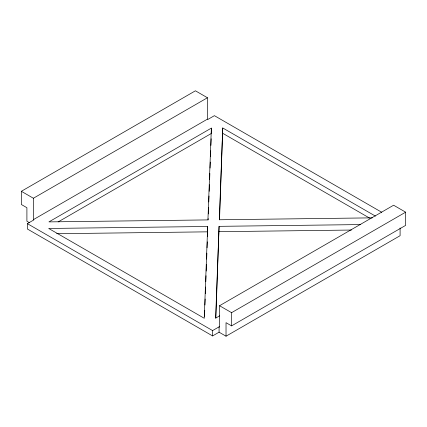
<?xml version="1.0" encoding="UTF-8"?>
<svg xmlns="http://www.w3.org/2000/svg" width="427" height="427" viewBox="0 0 427 427"><rect width="100%" height="100%" fill="white"/><g stroke="black" fill="none" stroke-linecap="round" stroke-linejoin="round"><path stroke-width="0.64" d="M207.677 226.486L204.245 318.275L48.689 228.466L207.677 226.486L207.506 236.489M211.36 128.116L207.928 219.905L48.934 221.891L211.36 128.116L211.36 133.459L58.152 221.917M204.517 316.306L204.741 310.322M204.939 305.001L205.163 299.012M205.366 293.691L205.611 287.04M205.814 281.719L206.038 275.735M206.209 271.076L206.46 264.425M206.657 259.104L206.881 253.12M207.079 247.799L207.303 241.81M208.125 219.932L208.173 218.603M208.349 213.943L208.595 207.292M208.798 201.971L209.022 195.988M209.193 191.328L209.443 184.677M209.641 179.356L209.865 173.373M210.068 168.051L210.292 162.063M210.49 156.741L210.714 150.758M210.911 145.436L211.162 138.78M360.767 224.575L219.072 226.342L215.64 318.136L219.67 315.809M375.429 216.115L222.755 127.972L219.323 219.766L372.323 217.855M215.838 318.163L219.072 226.342M219.521 219.788L222.755 127.972M29.58 222.782L26.906 221.239L26.906 207.714L21.35 204.506L21.35 191.296L195.417 90.802L207.458 97.751L207.458 119.138L33.391 219.638L33.391 198.245L207.458 97.751M400.094 227.975L400.094 235.704L226.027 336.198L219.078 332.19L212.598 335.932L27.371 228.995L27.371 223.647L33.85 219.905L33.391 219.638M27.371 223.647L212.598 330.583L219.078 326.842L219.542 327.109L219.542 305.721L393.609 205.227L405.65 212.176L405.65 225.381L231.583 325.881L226.027 322.673L226.027 336.198M219.542 305.721L231.583 312.671L405.65 212.176M56.674 233.718L207.677 231.834M219.072 231.69L351.453 230.041M381.743 212.278L214.402 115.664L207.922 119.405L207.458 119.138M222.755 133.32L369.67 218.138M21.35 191.296L33.391 198.245M231.583 312.671L231.583 325.881M219.078 326.842L219.078 332.19M212.598 330.583L212.598 335.932"/></g></svg>
